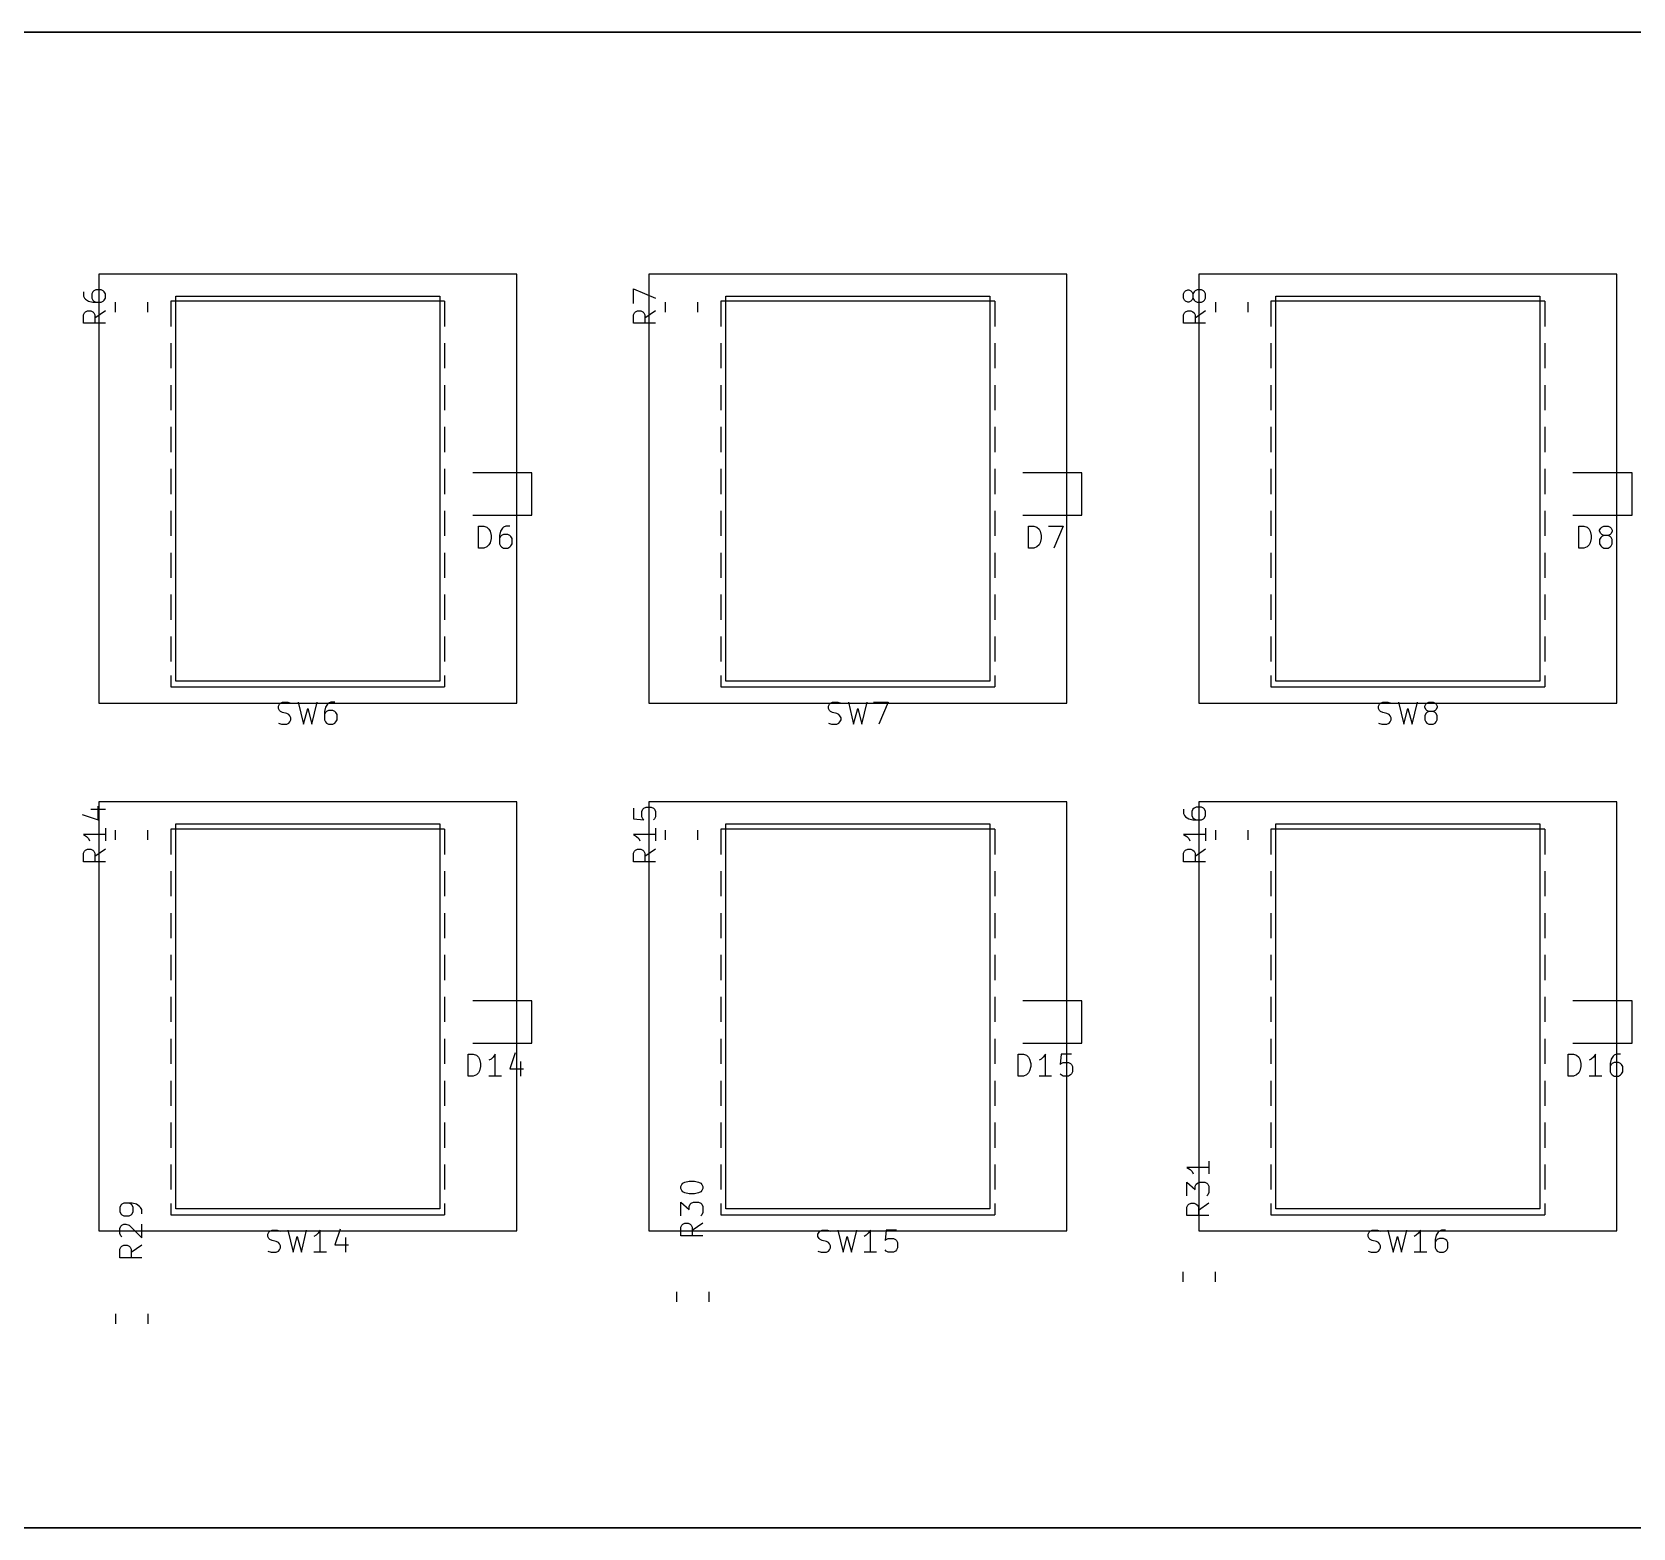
# Model space of a CAD drawing. Header units: millimetres. Extents: x -300 to 485, y -84 to 360.
# Drawn here: x -175.5 to -102.8, y 0 to 68 of the extents above; entities that cross this region are included whole.
import ezdxf

# ---------------------------------------------------------------- set-up
doc = ezdxf.new("R2010")
doc.units = ezdxf.units.MM
doc.layers.get('0').update_dxf_attribs({"lineweight": 25})
for name, color, linetype, lineweight, true_color in [('Devices', 4, 'Continuous', 25, 0x00ffff), ('Import', 16, 'Continuous', 25, 0x800000), ('PCB', 5, 'Continuous', 25, 0x0000ff)]:
    doc.layers.add(name, color=color, linetype=linetype, lineweight=lineweight, true_color=true_color)

msp = doc.modelspace()

# ---------------------------------------------------------------- linework, layer by layer
for p, q in [((-153.5, 57), (-172.5, 57)), ((-172.5, 57), (-172.5, 37.5)), ((-153.5, 37.5), (-153.5, 57)), ((-128.5, 57), (-147.5, 57)), ((-147.5, 57), (-147.5, 37.5)), ((-128.5, 37.5), (-128.5, 57)), ((-103.5, 57), (-122.5, 57)), ((-122.5, 57), (-122.5, 37.5)), ((-103.5, 37.5), (-103.5, 57)), ((-172.5, 37.5), (-153.5, 37.5)), ((-147.5, 37.5), (-128.5, 37.5)), ((-122.5, 37.5), (-103.5, 37.5)), ((-153.5, 33), (-172.5, 33)), ((-172.5, 33), (-172.5, 13.5)), ((-153.5, 13.5), (-153.5, 33)), ((-128.5, 33), (-147.5, 33)), ((-147.5, 33), (-147.5, 13.5)), ((-128.5, 13.5), (-128.5, 33)), ((-103.5, 33), (-122.5, 33)), ((-122.5, 33), (-122.5, 13.5)), ((-103.5, 13.5), (-103.5, 33)), ((-172.5, 13.5), (-153.5, 13.5)), ((-147.5, 13.5), (-128.5, 13.5)), ((-122.5, 13.5), (-103.5, 13.5))]:
    msp.add_line(p, q)
at = {"layer": 'Devices'}
for p, q in [((-169, 38.5), (-169, 56)), ((-169, 56), (-157, 56)), ((-157, 56), (-157, 38.5)), ((-144, 38.5), (-144, 56)), ((-144, 56), (-132, 56)), ((-132, 56), (-132, 38.5)), ((-119, 38.5), (-119, 56)), ((-119, 56), (-107, 56)), ((-107, 56), (-107, 38.5)), ((-157, 38.5), (-169, 38.5)), ((-132, 38.5), (-144, 38.5)), ((-107, 38.5), (-119, 38.5)), ((-169, 14.5), (-169, 32)), ((-169, 32), (-157, 32)), ((-157, 32), (-157, 14.5)), ((-144, 14.5), (-144, 32)), ((-144, 32), (-132, 32)), ((-132, 32), (-132, 14.5)), ((-119, 14.5), (-119, 32)), ((-119, 32), (-107, 32)), ((-107, 32), (-107, 14.5)), ((-157, 14.5), (-169, 14.5)), ((-132, 14.5), (-144, 14.5)), ((-107, 14.5), (-119, 14.5))]:
    msp.add_line(p, q, dxfattribs=at)
at = {"layer": 'Import', "flags": 128}
for points in [[(-45, 68), (-300, 68)], [(-173.1952, 56.1905), (-173.1952, 56)], [(-172.7666, 56.1905), (-172.8142, 56.0952)], [(-172.8142, 56.0952), (-172.8142, 55.9048)], [(-172.719, 56.2381), (-172.7666, 56.1905)], [(-172.6238, 56.2857), (-172.719, 56.2381)], [(-172.3857, 56.2857), (-172.6238, 56.2857)], [(-172.2904, 56.2381), (-172.3857, 56.2857)], [(-172.2428, 56.1905), (-172.2904, 56.2381)], [(-172.1952, 56.0952), (-172.2428, 56.1905)], [(-172.1952, 55.9048), (-172.1952, 56.0952)], [(-148.1952, 55.6667), (-148.1952, 56.3333)], [(-148.1952, 56.3333), (-147.1952, 55.9048)], [(-123.1952, 56.0952), (-123.1476, 56.1905)], [(-123.1952, 55.9048), (-123.1952, 56.0952)], [(-123.1476, 56.1905), (-123.0999, 56.2381)], [(-123.0999, 56.2381), (-123.0047, 56.2857)], [(-123.0047, 56.2857), (-122.9571, 56.2857)], [(-122.9571, 56.2857), (-122.8618, 56.2381)], [(-122.8618, 56.2381), (-122.8142, 56.1905)], [(-122.8142, 56.1905), (-122.7666, 56.0952)], [(-122.719, 56.1905), (-122.7666, 56.0952)], [(-122.7666, 56.0952), (-122.7666, 55.9048)], [(-122.6714, 56.2381), (-122.719, 56.1905)], [(-122.5761, 56.2857), (-122.6714, 56.2381)], [(-122.3857, 56.2857), (-122.5761, 56.2857)], [(-122.2904, 56.2381), (-122.3857, 56.2857)], [(-122.2428, 56.1905), (-122.2904, 56.2381)], [(-122.1952, 56.0952), (-122.2428, 56.1905)], [(-122.1952, 55.9048), (-122.1952, 56.0952)], [(-173.1952, 56), (-173.1476, 55.9048)], [(-173.1476, 55.9048), (-173.0999, 55.8571)], [(-173.0999, 55.8571), (-172.9571, 55.7619)], [(-173.0999, 55.2857), (-173.0047, 55.3333)], [(-173.0047, 55.3333), (-172.8618, 55.3333)], [(-172.9571, 55.7619), (-172.7666, 55.7143)], [(-172.8618, 55.3333), (-172.7666, 55.2857)], [(-172.8142, 55.9048), (-172.7666, 55.8095)], [(-172.7666, 55.8095), (-172.719, 55.7619)], [(-172.7666, 55.7143), (-172.3857, 55.7143)], [(-172.719, 55.7619), (-172.6238, 55.7143)], [(-172.1952, 55.3333), (-172.6714, 55)], [(-172.3857, 55.7143), (-172.2904, 55.7619)], [(-172.2904, 55.7619), (-172.2428, 55.8095)], [(-172.2428, 55.8095), (-172.1952, 55.9048)], [(-171.735, 55.2729), (-171.735, 55.7271)], [(-170.265, 55.2729), (-170.265, 55.7271)], [(-169.223, 55.763), (-169.223, 54.62)], [(-156.777, 55.763), (-169.223, 55.763)], [(-156.777, 55.763), (-156.777, 54.62)], [(-148.0999, 55.2857), (-148.0047, 55.3333)], [(-148.0047, 55.3333), (-147.8618, 55.3333)], [(-147.8618, 55.3333), (-147.7666, 55.2857)], [(-147.1952, 55.3333), (-147.6714, 55)], [(-146.735, 55.2729), (-146.735, 55.7271)], [(-145.265, 55.2729), (-145.265, 55.7271)], [(-131.777, 55.763), (-144.223, 55.763)], [(-144.223, 55.763), (-144.223, 54.62)], [(-131.777, 55.763), (-131.777, 54.62)], [(-123.1476, 55.8095), (-123.1952, 55.9048)], [(-123.0999, 55.7619), (-123.1476, 55.8095)], [(-123.0047, 55.7143), (-123.0999, 55.7619)], [(-123.0999, 55.2857), (-123.0047, 55.3333)], [(-122.9571, 55.7143), (-123.0047, 55.7143)], [(-123.0047, 55.3333), (-122.8618, 55.3333)], [(-122.8618, 55.7619), (-122.9571, 55.7143)], [(-122.8142, 55.8095), (-122.8618, 55.7619)], [(-122.8618, 55.3333), (-122.7666, 55.2857)], [(-122.7666, 55.9048), (-122.8142, 55.8095)], [(-122.7666, 55.9048), (-122.719, 55.8095)], [(-122.719, 55.8095), (-122.6714, 55.7619)], [(-122.6714, 55.7619), (-122.5761, 55.7143)], [(-122.1952, 55.3333), (-122.6714, 55)], [(-122.5761, 55.7143), (-122.3857, 55.7143)], [(-122.3857, 55.7143), (-122.2904, 55.7619)], [(-122.2904, 55.7619), (-122.2428, 55.8095)], [(-122.2428, 55.8095), (-122.1952, 55.9048)], [(-121.735, 55.2729), (-121.735, 55.7271)], [(-120.265, 55.2729), (-120.265, 55.7271)], [(-119.223, 55.763), (-119.223, 54.62)], [(-106.777, 55.763), (-119.223, 55.763)], [(-106.777, 55.763), (-106.777, 54.62)], [(-173.1952, 55.1429), (-173.1476, 55.2381)], [(-173.1952, 54.7619), (-173.1952, 55.1429)], [(-172.1952, 54.7619), (-173.1952, 54.7619)], [(-173.1476, 55.2381), (-173.0999, 55.2857)], [(-172.7666, 55.2857), (-172.719, 55.2381)], [(-172.719, 55.2381), (-172.6714, 55.1429)], [(-172.6714, 55.1429), (-172.6714, 54.7619)], [(-148.1952, 55.1429), (-148.1476, 55.2381)], [(-148.1952, 54.7619), (-148.1952, 55.1429)], [(-147.1952, 54.7619), (-148.1952, 54.7619)], [(-148.1476, 55.2381), (-148.0999, 55.2857)], [(-147.7666, 55.2857), (-147.719, 55.2381)], [(-147.719, 55.2381), (-147.6714, 55.1429)], [(-147.6714, 55.1429), (-147.6714, 54.7619)], [(-123.1952, 55.1429), (-123.1476, 55.2381)], [(-123.1952, 54.7619), (-123.1952, 55.1429)], [(-122.1952, 54.7619), (-123.1952, 54.7619)], [(-123.1476, 55.2381), (-123.0999, 55.2857)], [(-122.7666, 55.2857), (-122.719, 55.2381)], [(-122.719, 55.2381), (-122.6714, 55.1429)], [(-122.6714, 55.1429), (-122.6714, 54.7619)], [(-169.223, 53.858), (-169.223, 52.715)], [(-156.777, 53.858), (-156.777, 52.715)], [(-144.223, 53.858), (-144.223, 52.715)], [(-131.777, 53.858), (-131.777, 52.715)], [(-119.223, 53.858), (-119.223, 52.715)], [(-106.777, 53.858), (-106.777, 52.715)], [(-169.223, 51.953), (-169.223, 50.81)], [(-156.777, 51.953), (-156.777, 50.81)], [(-144.223, 51.953), (-144.223, 50.81)], [(-131.777, 51.953), (-131.777, 50.81)], [(-119.223, 51.953), (-119.223, 50.81)], [(-106.777, 51.953), (-106.777, 50.81)], [(-169.223, 50.048), (-169.223, 48.905)], [(-156.777, 50.048), (-156.777, 48.905)], [(-144.223, 50.048), (-144.223, 48.905)], [(-131.777, 50.048), (-131.777, 48.905)], [(-119.223, 50.048), (-119.223, 48.905)], [(-106.777, 50.048), (-106.777, 48.905)], [(-169.223, 48.143), (-169.223, 47)], [(-156.777, 48.143), (-156.777, 47)], [(-144.223, 48.143), (-144.223, 47)], [(-131.777, 48.143), (-131.777, 47)], [(-119.223, 48.143), (-119.223, 47)], [(-106.777, 48.143), (-106.777, 47)], [(-152.815, 47.96), (-155.5, 47.96)], [(-152.815, 46.04), (-152.815, 47.96)], [(-127.815, 47.96), (-130.5, 47.96)], [(-127.815, 46.04), (-127.815, 47.96)], [(-102.815, 47.96), (-105.5, 47.96)], [(-102.815, 46.04), (-102.815, 47.96)], [(-169.223, 46.238), (-169.223, 45.095)], [(-156.777, 46.238), (-156.777, 45.095)], [(-155.5, 46.04), (-152.815, 46.04)], [(-144.223, 46.238), (-144.223, 45.095)], [(-131.777, 46.238), (-131.777, 45.095)], [(-130.5, 46.04), (-127.815, 46.04)], [(-119.223, 46.238), (-119.223, 45.095)], [(-106.777, 46.238), (-106.777, 45.095)], [(-105.5, 46.04), (-102.815, 46.04)], [(-155.2381, 44.5452), (-155.2381, 45.5452)], [(-155.2381, 45.5452), (-155, 45.5452)], [(-155, 45.5452), (-154.8571, 45.4976)], [(-154.8571, 45.4976), (-154.7619, 45.4023)], [(-154.7619, 45.4023), (-154.7143, 45.3071)], [(-154.7143, 45.3071), (-154.6667, 45.1166)], [(-154.6667, 45.1166), (-154.6667, 44.9738)], [(-154.2381, 45.3071), (-154.2857, 45.1166)], [(-154.2857, 45.1166), (-154.2857, 44.7357)], [(-154.1429, 45.4499), (-154.2381, 45.3071)], [(-154.1905, 45.1166), (-154.2381, 45.069)], [(-154.0952, 45.1642), (-154.1905, 45.1166)], [(-154.0952, 45.4976), (-154.1429, 45.4499)], [(-154, 45.5452), (-154.0952, 45.4976)], [(-153.9048, 45.1642), (-154.0952, 45.1642)], [(-153.8095, 45.5452), (-154, 45.5452)], [(-153.8095, 45.1166), (-153.9048, 45.1642)], [(-153.7619, 45.069), (-153.8095, 45.1166)], [(-130.2381, 44.5452), (-130.2381, 45.5452)], [(-130.2381, 45.5452), (-130, 45.5452)], [(-130, 45.5452), (-129.8571, 45.4976)], [(-129.8571, 45.4976), (-129.7619, 45.4023)], [(-129.7619, 45.4023), (-129.7143, 45.3071)], [(-129.7143, 45.3071), (-129.6667, 45.1166)], [(-129.6667, 45.1166), (-129.6667, 44.9738)], [(-129.3333, 45.5452), (-128.6667, 45.5452)], [(-128.6667, 45.5452), (-129.0952, 44.5452)], [(-105.2381, 44.5452), (-105.2381, 45.5452)], [(-105.2381, 45.5452), (-105, 45.5452)], [(-105, 45.5452), (-104.8571, 45.4976)], [(-104.8571, 45.4976), (-104.7619, 45.4023)], [(-104.7619, 45.4023), (-104.7143, 45.3071)], [(-104.7143, 45.3071), (-104.6667, 45.1166)], [(-104.6667, 45.1166), (-104.6667, 44.9738)], [(-104.2857, 45.3547), (-104.2381, 45.4499)], [(-104.2857, 45.3071), (-104.2857, 45.3547)], [(-104.2381, 45.2118), (-104.2857, 45.3071)], [(-104.2381, 45.4499), (-104.1905, 45.4976)], [(-104.1905, 45.1642), (-104.2381, 45.2118)], [(-104.1905, 45.4976), (-104.0952, 45.5452)], [(-104.0952, 45.1166), (-104.1905, 45.1642)], [(-104.0952, 45.1166), (-104.1905, 45.069)], [(-104.0952, 45.5452), (-103.9048, 45.5452)], [(-103.9048, 45.1166), (-104.0952, 45.1166)], [(-103.9048, 45.5452), (-103.8095, 45.4976)], [(-103.8095, 45.1642), (-103.9048, 45.1166)], [(-103.8095, 45.069), (-103.9048, 45.1166)], [(-103.8095, 45.4976), (-103.7619, 45.4499)], [(-103.7619, 45.2118), (-103.8095, 45.1642)], [(-103.7619, 45.4499), (-103.7143, 45.3547)], [(-103.7143, 45.3071), (-103.7619, 45.2118)], [(-103.7143, 45.3547), (-103.7143, 45.3071)], [(-155, 44.5452), (-155.2381, 44.5452)], [(-154.8571, 44.5928), (-155, 44.5452)], [(-154.7619, 44.688), (-154.8571, 44.5928)], [(-154.7143, 44.7833), (-154.7619, 44.688)], [(-154.6667, 44.9738), (-154.7143, 44.7833)], [(-154.2381, 45.069), (-154.2857, 44.9738)], [(-154.2857, 44.7357), (-154.2381, 44.6404)], [(-154.2381, 44.6404), (-154.1905, 44.5928)], [(-154.1905, 44.5928), (-154.0952, 44.5452)], [(-154.0952, 44.5452), (-153.9048, 44.5452)], [(-153.9048, 44.5452), (-153.8095, 44.5928)], [(-153.8095, 44.5928), (-153.7619, 44.6404)], [(-153.7143, 44.9738), (-153.7619, 45.069)], [(-153.7619, 44.6404), (-153.7143, 44.7357)], [(-153.7143, 44.7357), (-153.7143, 44.9738)], [(-130, 44.5452), (-130.2381, 44.5452)], [(-129.8571, 44.5928), (-130, 44.5452)], [(-129.7619, 44.688), (-129.8571, 44.5928)], [(-129.7143, 44.7833), (-129.7619, 44.688)], [(-129.6667, 44.9738), (-129.7143, 44.7833)], [(-105, 44.5452), (-105.2381, 44.5452)], [(-104.8571, 44.5928), (-105, 44.5452)], [(-104.7619, 44.688), (-104.8571, 44.5928)], [(-104.7143, 44.7833), (-104.7619, 44.688)], [(-104.6667, 44.9738), (-104.7143, 44.7833)], [(-104.2381, 45.0214), (-104.2857, 44.9261)], [(-104.2857, 44.9261), (-104.2857, 44.7357)], [(-104.2857, 44.7357), (-104.2381, 44.6404)], [(-104.1905, 45.069), (-104.2381, 45.0214)], [(-104.2381, 44.6404), (-104.1905, 44.5928)], [(-104.1905, 44.5928), (-104.0952, 44.5452)], [(-104.0952, 44.5452), (-103.9048, 44.5452)], [(-103.9048, 44.5452), (-103.8095, 44.5928)], [(-103.7619, 45.0214), (-103.8095, 45.069)], [(-103.8095, 44.5928), (-103.7619, 44.6404)], [(-103.7143, 44.9261), (-103.7619, 45.0214)], [(-103.7619, 44.6404), (-103.7143, 44.7357)], [(-103.7143, 44.7357), (-103.7143, 44.9261)], [(-169.223, 44.333), (-169.223, 43.19)], [(-156.777, 44.333), (-156.777, 43.19)], [(-144.223, 44.333), (-144.223, 43.19)], [(-131.777, 44.333), (-131.777, 43.19)], [(-119.223, 44.333), (-119.223, 43.19)], [(-106.777, 44.333), (-106.777, 43.19)], [(-169.223, 42.428), (-169.223, 41.285)], [(-156.777, 42.428), (-156.777, 41.285)], [(-144.223, 42.428), (-144.223, 41.285)], [(-131.777, 42.428), (-131.777, 41.285)], [(-119.223, 42.428), (-119.223, 41.285)], [(-106.777, 42.428), (-106.777, 41.285)], [(-169.223, 40.523), (-169.223, 39.38)], [(-156.777, 40.523), (-156.777, 39.38)], [(-144.223, 40.523), (-144.223, 39.38)], [(-131.777, 40.523), (-131.777, 39.38)], [(-119.223, 40.523), (-119.223, 39.38)], [(-106.777, 40.523), (-106.777, 39.38)], [(-169.223, 38.745), (-169.223, 38.237)], [(-156.777, 38.745), (-156.777, 38.237)], [(-144.223, 38.745), (-144.223, 38.237)], [(-131.777, 38.745), (-131.777, 38.237)], [(-119.223, 38.745), (-119.223, 38.237)], [(-106.777, 38.745), (-106.777, 38.237)], [(-169.223, 38.237), (-156.777, 38.237)], [(-144.223, 38.237), (-131.777, 38.237)], [(-119.223, 38.237), (-106.777, 38.237)], [(-164.3333, 37.3521), (-164.2857, 37.4473)], [(-164.3333, 37.2569), (-164.3333, 37.3521)], [(-164.2857, 37.1616), (-164.3333, 37.2569)], [(-164.2857, 37.4473), (-164.2381, 37.495)], [(-164.2381, 37.114), (-164.2857, 37.1616)], [(-164.2381, 37.495), (-164.1429, 37.5426)], [(-164.1429, 37.0664), (-164.2381, 37.114)], [(-164.1429, 37.5426), (-163.9048, 37.5426)], [(-163.9048, 37.5426), (-163.7619, 37.495)], [(-163.4286, 37.5426), (-163.1905, 36.5426)], [(-163.1905, 36.5426), (-163, 37.2569)], [(-163, 37.2569), (-162.8095, 36.5426)], [(-162.8095, 36.5426), (-162.5714, 37.5426)], [(-162.1905, 37.3045), (-162.2381, 37.114)], [(-162.2381, 37.114), (-162.2381, 36.7331)], [(-162.0952, 37.4473), (-162.1905, 37.3045)], [(-162.1429, 37.114), (-162.1905, 37.0664)], [(-162.0476, 37.1616), (-162.1429, 37.114)], [(-162.0476, 37.495), (-162.0952, 37.4473)], [(-161.9524, 37.5426), (-162.0476, 37.495)], [(-161.8571, 37.1616), (-162.0476, 37.1616)], [(-161.7619, 37.5426), (-161.9524, 37.5426)], [(-161.7619, 37.114), (-161.8571, 37.1616)], [(-161.7143, 37.0664), (-161.7619, 37.114)], [(-139.3333, 37.3521), (-139.2857, 37.4473)], [(-139.3333, 37.2569), (-139.3333, 37.3521)], [(-139.2857, 37.1616), (-139.3333, 37.2569)], [(-139.2857, 37.4473), (-139.2381, 37.495)], [(-139.2381, 37.114), (-139.2857, 37.1616)], [(-139.2381, 37.495), (-139.1429, 37.5426)], [(-139.1429, 37.0664), (-139.2381, 37.114)], [(-139.1429, 37.5426), (-138.9048, 37.5426)], [(-138.9048, 37.5426), (-138.7619, 37.495)], [(-138.4286, 37.5426), (-138.1905, 36.5426)], [(-138.1905, 36.5426), (-138, 37.2569)], [(-138, 37.2569), (-137.8095, 36.5426)], [(-137.8095, 36.5426), (-137.5714, 37.5426)], [(-137.2857, 37.5426), (-136.619, 37.5426)], [(-136.619, 37.5426), (-137.0476, 36.5426)], [(-114.3333, 37.3521), (-114.2857, 37.4473)], [(-114.3333, 37.2569), (-114.3333, 37.3521)], [(-114.2857, 37.1616), (-114.3333, 37.2569)], [(-114.2857, 37.4473), (-114.2381, 37.495)], [(-114.2381, 37.114), (-114.2857, 37.1616)], [(-114.2381, 37.495), (-114.1429, 37.5426)], [(-114.1429, 37.0664), (-114.2381, 37.114)], [(-114.1429, 37.5426), (-113.9048, 37.5426)], [(-113.9048, 37.5426), (-113.7619, 37.495)], [(-113.4286, 37.5426), (-113.1905, 36.5426)], [(-113.1905, 36.5426), (-113, 37.2569)], [(-113, 37.2569), (-112.8095, 36.5426)], [(-112.8095, 36.5426), (-112.5714, 37.5426)], [(-112.2381, 37.3521), (-112.1905, 37.4473)], [(-112.2381, 37.3045), (-112.2381, 37.3521)], [(-112.1905, 37.2092), (-112.2381, 37.3045)], [(-112.1905, 37.4473), (-112.1429, 37.495)], [(-112.1429, 37.1616), (-112.1905, 37.2092)], [(-112.1429, 37.495), (-112.0476, 37.5426)], [(-112.0476, 37.114), (-112.1429, 37.1616)], [(-112.0476, 37.114), (-112.1429, 37.0664)], [(-112.0476, 37.5426), (-111.8571, 37.5426)], [(-111.8571, 37.114), (-112.0476, 37.114)], [(-111.8571, 37.5426), (-111.7619, 37.495)], [(-111.7619, 37.1616), (-111.8571, 37.114)], [(-111.7619, 37.0664), (-111.8571, 37.114)], [(-111.7619, 37.495), (-111.7143, 37.4473)], [(-111.7143, 37.2092), (-111.7619, 37.1616)], [(-111.7143, 37.4473), (-111.6667, 37.3521)], [(-111.6667, 37.3045), (-111.7143, 37.2092)], [(-111.6667, 37.3521), (-111.6667, 37.3045)], [(-164.3333, 36.5902), (-164.1905, 36.5426)], [(-164.1905, 36.5426), (-163.9524, 36.5426)], [(-163.9524, 37.0188), (-164.1429, 37.0664)], [(-163.8571, 36.9712), (-163.9524, 37.0188)], [(-163.9524, 36.5426), (-163.8571, 36.5902)], [(-163.8095, 36.9235), (-163.8571, 36.9712)], [(-163.8571, 36.5902), (-163.8095, 36.6378)], [(-163.7619, 36.8283), (-163.8095, 36.9235)], [(-163.8095, 36.6378), (-163.7619, 36.7331)], [(-163.7619, 36.7331), (-163.7619, 36.8283)], [(-162.1905, 37.0664), (-162.2381, 36.9712)], [(-162.2381, 36.7331), (-162.1905, 36.6378)], [(-162.1905, 36.6378), (-162.1429, 36.5902)], [(-162.1429, 36.5902), (-162.0476, 36.5426)], [(-162.0476, 36.5426), (-161.8571, 36.5426)], [(-161.8571, 36.5426), (-161.7619, 36.5902)], [(-161.7619, 36.5902), (-161.7143, 36.6378)], [(-161.6667, 36.9712), (-161.7143, 37.0664)], [(-161.7143, 36.6378), (-161.6667, 36.7331)], [(-161.6667, 36.7331), (-161.6667, 36.9712)], [(-139.3333, 36.5902), (-139.1905, 36.5426)], [(-139.1905, 36.5426), (-138.9524, 36.5426)], [(-138.9524, 37.0188), (-139.1429, 37.0664)], [(-138.8571, 36.9712), (-138.9524, 37.0188)], [(-138.9524, 36.5426), (-138.8571, 36.5902)], [(-138.8095, 36.9235), (-138.8571, 36.9712)], [(-138.8571, 36.5902), (-138.8095, 36.6378)], [(-138.7619, 36.8283), (-138.8095, 36.9235)], [(-138.8095, 36.6378), (-138.7619, 36.7331)], [(-138.7619, 36.7331), (-138.7619, 36.8283)], [(-114.3333, 36.5902), (-114.1905, 36.5426)], [(-114.1905, 36.5426), (-113.9524, 36.5426)], [(-113.9524, 37.0188), (-114.1429, 37.0664)], [(-113.8571, 36.9712), (-113.9524, 37.0188)], [(-113.9524, 36.5426), (-113.8571, 36.5902)], [(-113.8095, 36.9235), (-113.8571, 36.9712)], [(-113.8571, 36.5902), (-113.8095, 36.6378)], [(-113.7619, 36.8283), (-113.8095, 36.9235)], [(-113.8095, 36.6378), (-113.7619, 36.7331)], [(-113.7619, 36.7331), (-113.7619, 36.8283)], [(-112.1905, 37.0188), (-112.2381, 36.9235)], [(-112.2381, 36.9235), (-112.2381, 36.7331)], [(-112.2381, 36.7331), (-112.1905, 36.6378)], [(-112.1429, 37.0664), (-112.1905, 37.0188)], [(-112.1905, 36.6378), (-112.1429, 36.5902)], [(-112.1429, 36.5902), (-112.0476, 36.5426)], [(-112.0476, 36.5426), (-111.8571, 36.5426)], [(-111.8571, 36.5426), (-111.7619, 36.5902)], [(-111.7143, 37.0188), (-111.7619, 37.0664)], [(-111.7619, 36.5902), (-111.7143, 36.6378)], [(-111.6667, 36.9235), (-111.7143, 37.0188)], [(-111.7143, 36.6378), (-111.6667, 36.7331)], [(-111.6667, 36.7331), (-111.6667, 36.9235)], [(-172.5285, 32.1905), (-172.5285, 32.8095)], [(-147.719, 32.7143), (-147.6238, 32.7619)], [(-147.6238, 32.7619), (-147.3857, 32.7619)], [(-147.3857, 32.7619), (-147.2904, 32.7143)], [(-122.6238, 32.7619), (-122.719, 32.7143)], [(-122.3857, 32.7619), (-122.6238, 32.7619)], [(-122.2904, 32.7143), (-122.3857, 32.7619)], [(-173.2428, 32.4286), (-172.5285, 32.1905)], [(-172.8618, 32.6667), (-172.1952, 32.6667)], [(-148.1952, 32.7143), (-148.1952, 32.2381)], [(-148.1952, 32.2381), (-147.719, 32.1905)], [(-147.8142, 32.5714), (-147.7666, 32.6667)], [(-147.8142, 32.3333), (-147.8142, 32.5714)], [(-147.7666, 32.2381), (-147.8142, 32.3333)], [(-147.7666, 32.6667), (-147.719, 32.7143)], [(-147.719, 32.1905), (-147.7666, 32.2381)], [(-147.2904, 32.7143), (-147.2428, 32.6667)], [(-147.2428, 32.2381), (-147.2904, 32.1905)], [(-147.2428, 32.6667), (-147.1952, 32.5714)], [(-147.1952, 32.3333), (-147.2428, 32.2381)], [(-147.1952, 32.5714), (-147.1952, 32.3333)], [(-123.1952, 32.6667), (-123.1952, 32.4762)], [(-123.1952, 32.4762), (-123.1476, 32.381)], [(-123.1476, 32.381), (-123.0999, 32.3333)], [(-123.0999, 32.3333), (-122.9571, 32.2381)], [(-122.9571, 32.2381), (-122.7666, 32.1905)], [(-122.7666, 32.6667), (-122.8142, 32.5714)], [(-122.8142, 32.5714), (-122.8142, 32.381)], [(-122.8142, 32.381), (-122.7666, 32.2857)], [(-122.719, 32.7143), (-122.7666, 32.6667)], [(-122.7666, 32.2857), (-122.719, 32.2381)], [(-122.7666, 32.1905), (-122.3857, 32.1905)], [(-122.719, 32.2381), (-122.6238, 32.1905)], [(-122.3857, 32.1905), (-122.2904, 32.2381)], [(-122.2428, 32.6667), (-122.2904, 32.7143)], [(-122.2904, 32.2381), (-122.2428, 32.2857)], [(-122.1952, 32.5714), (-122.2428, 32.6667)], [(-122.2428, 32.2857), (-122.1952, 32.381)], [(-122.1952, 32.381), (-122.1952, 32.5714)], [(-172.1952, 31.5238), (-173.1952, 31.5238)], [(-173.1952, 31.5238), (-173.0523, 31.4286)], [(-173.0523, 31.4286), (-172.9571, 31.3333)], [(-172.9571, 31.3333), (-172.9095, 31.2381)], [(-172.1952, 31.8095), (-172.1952, 31.2381)], [(-171.735, 31.2729), (-171.735, 31.7271)], [(-170.265, 31.2729), (-170.265, 31.7271)], [(-169.223, 31.763), (-169.223, 30.62)], [(-156.777, 31.763), (-169.223, 31.763)], [(-156.777, 31.763), (-156.777, 30.62)], [(-147.1952, 31.5238), (-148.1952, 31.5238)], [(-148.1952, 31.5238), (-148.0523, 31.4286)], [(-148.0523, 31.4286), (-147.9571, 31.3333)], [(-147.9571, 31.3333), (-147.9095, 31.2381)], [(-147.1952, 31.8095), (-147.1952, 31.2381)], [(-146.735, 31.2729), (-146.735, 31.7271)], [(-145.265, 31.2729), (-145.265, 31.7271)], [(-144.223, 31.763), (-144.223, 30.62)], [(-131.777, 31.763), (-144.223, 31.763)], [(-131.777, 31.763), (-131.777, 30.62)], [(-122.1952, 31.5238), (-123.1952, 31.5238)], [(-123.1952, 31.5238), (-123.0523, 31.4286)], [(-123.0523, 31.4286), (-122.9571, 31.3333)], [(-122.9571, 31.3333), (-122.9095, 31.2381)], [(-122.1952, 31.8095), (-122.1952, 31.2381)], [(-121.735, 31.2729), (-121.735, 31.7271)], [(-120.265, 31.2729), (-120.265, 31.7271)], [(-119.223, 31.763), (-119.223, 30.62)], [(-106.777, 31.763), (-119.223, 31.763)], [(-106.777, 31.763), (-106.777, 30.62)], [(-173.1952, 30.6667), (-173.1476, 30.7619)], [(-173.1952, 30.2857), (-173.1952, 30.6667)], [(-173.1476, 30.7619), (-173.0999, 30.8095)], [(-173.0999, 30.8095), (-173.0047, 30.8571)], [(-173.0047, 30.8571), (-172.8618, 30.8571)], [(-172.8618, 30.8571), (-172.7666, 30.8095)], [(-172.7666, 30.8095), (-172.719, 30.7619)], [(-172.719, 30.7619), (-172.6714, 30.6667)], [(-172.1952, 30.8571), (-172.6714, 30.5238)], [(-172.6714, 30.6667), (-172.6714, 30.2857)], [(-148.1952, 30.6667), (-148.1476, 30.7619)], [(-148.1952, 30.2857), (-148.1952, 30.6667)], [(-148.1476, 30.7619), (-148.0999, 30.8095)], [(-148.0999, 30.8095), (-148.0047, 30.8571)], [(-148.0047, 30.8571), (-147.8618, 30.8571)], [(-147.8618, 30.8571), (-147.7666, 30.8095)], [(-147.7666, 30.8095), (-147.719, 30.7619)], [(-147.719, 30.7619), (-147.6714, 30.6667)], [(-147.1952, 30.8571), (-147.6714, 30.5238)], [(-147.6714, 30.6667), (-147.6714, 30.2857)], [(-123.1952, 30.6667), (-123.1476, 30.7619)], [(-123.1952, 30.2857), (-123.1952, 30.6667)], [(-123.1476, 30.7619), (-123.0999, 30.8095)], [(-123.0999, 30.8095), (-123.0047, 30.8571)], [(-123.0047, 30.8571), (-122.8618, 30.8571)], [(-122.8618, 30.8571), (-122.7666, 30.8095)], [(-122.7666, 30.8095), (-122.719, 30.7619)], [(-122.719, 30.7619), (-122.6714, 30.6667)], [(-122.1952, 30.8571), (-122.6714, 30.5238)], [(-122.6714, 30.6667), (-122.6714, 30.2857)], [(-172.1952, 30.2857), (-173.1952, 30.2857)], [(-169.223, 29.858), (-169.223, 28.715)], [(-156.777, 29.858), (-156.777, 28.715)], [(-147.1952, 30.2857), (-148.1952, 30.2857)], [(-144.223, 29.858), (-144.223, 28.715)], [(-131.777, 29.858), (-131.777, 28.715)], [(-122.1952, 30.2857), (-123.1952, 30.2857)], [(-119.223, 29.858), (-119.223, 28.715)], [(-106.777, 29.858), (-106.777, 28.715)], [(-169.223, 27.953), (-169.223, 26.81)], [(-156.777, 27.953), (-156.777, 26.81)], [(-144.223, 27.953), (-144.223, 26.81)], [(-131.777, 27.953), (-131.777, 26.81)], [(-119.223, 27.953), (-119.223, 26.81)], [(-106.777, 27.953), (-106.777, 26.81)], [(-169.223, 26.048), (-169.223, 24.905)], [(-156.777, 26.048), (-156.777, 24.905)], [(-144.223, 26.048), (-144.223, 24.905)], [(-131.777, 26.048), (-131.777, 24.905)], [(-119.223, 26.048), (-119.223, 24.905)], [(-106.777, 26.048), (-106.777, 24.905)], [(-169.223, 24.143), (-169.223, 23)], [(-156.777, 24.143), (-156.777, 23)], [(-144.223, 24.143), (-144.223, 23)], [(-131.777, 24.143), (-131.777, 23)], [(-119.223, 24.143), (-119.223, 23)], [(-106.777, 24.143), (-106.777, 23)], [(-152.815, 23.96), (-155.5, 23.96)], [(-152.815, 22.04), (-152.815, 23.96)], [(-127.815, 23.96), (-130.5, 23.96)], [(-127.815, 22.04), (-127.815, 23.96)], [(-102.815, 23.96), (-105.5, 23.96)], [(-102.815, 22.04), (-102.815, 23.96)], [(-169.223, 22.238), (-169.223, 21.095)], [(-156.777, 22.238), (-156.777, 21.095)], [(-155.5, 22.04), (-152.815, 22.04)], [(-144.223, 22.238), (-144.223, 21.095)], [(-131.777, 22.238), (-131.777, 21.095)], [(-130.5, 22.04), (-127.815, 22.04)], [(-119.223, 22.238), (-119.223, 21.095)], [(-106.777, 22.238), (-106.777, 21.095)], [(-105.5, 22.04), (-102.815, 22.04)], [(-155.7143, 20.5452), (-155.7143, 21.5452)], [(-155.7143, 21.5452), (-155.4762, 21.5452)], [(-155.4762, 21.5452), (-155.3333, 21.4976)], [(-155.3333, 21.4976), (-155.2381, 21.4023)], [(-155.2381, 21.4023), (-155.1905, 21.3071)], [(-155.1905, 21.3071), (-155.1429, 21.1166)], [(-155.1429, 21.1166), (-155.1429, 20.9738)], [(-154.6667, 21.3071), (-154.7619, 21.2595)], [(-154.5714, 21.4023), (-154.6667, 21.3071)], [(-154.4762, 21.5452), (-154.5714, 21.4023)], [(-154.4762, 20.5452), (-154.4762, 21.5452)], [(-153.5714, 21.5928), (-153.8095, 20.8785)], [(-153.3333, 21.2118), (-153.3333, 20.5452)], [(-130.7143, 20.5452), (-130.7143, 21.5452)], [(-130.7143, 21.5452), (-130.4762, 21.5452)], [(-130.4762, 21.5452), (-130.3333, 21.4976)], [(-130.3333, 21.4976), (-130.2381, 21.4023)], [(-130.2381, 21.4023), (-130.1905, 21.3071)], [(-130.1905, 21.3071), (-130.1429, 21.1166)], [(-130.1429, 21.1166), (-130.1429, 20.9738)], [(-129.6667, 21.3071), (-129.7619, 21.2595)], [(-129.5714, 21.4023), (-129.6667, 21.3071)], [(-129.4762, 21.5452), (-129.5714, 21.4023)], [(-129.4762, 20.5452), (-129.4762, 21.5452)], [(-128.7619, 21.5452), (-128.8095, 21.069)], [(-128.8095, 21.069), (-128.7619, 21.1166)], [(-128.2857, 21.5452), (-128.7619, 21.5452)], [(-128.7619, 21.1166), (-128.6667, 21.1642)], [(-128.6667, 21.1642), (-128.4286, 21.1642)], [(-128.4286, 21.1642), (-128.3333, 21.1166)], [(-128.3333, 21.1166), (-128.2857, 21.069)], [(-105.7143, 20.5452), (-105.7143, 21.5452)], [(-105.7143, 21.5452), (-105.4762, 21.5452)], [(-105.4762, 21.5452), (-105.3333, 21.4976)], [(-105.3333, 21.4976), (-105.2381, 21.4023)], [(-105.2381, 21.4023), (-105.1905, 21.3071)], [(-105.1905, 21.3071), (-105.1429, 21.1166)], [(-105.1429, 21.1166), (-105.1429, 20.9738)], [(-104.6667, 21.3071), (-104.7619, 21.2595)], [(-104.5714, 21.4023), (-104.6667, 21.3071)], [(-104.4762, 21.5452), (-104.5714, 21.4023)], [(-104.4762, 20.5452), (-104.4762, 21.5452)], [(-103.7619, 21.3071), (-103.8095, 21.1166)], [(-103.8095, 21.1166), (-103.8095, 20.7357)], [(-103.6667, 21.4499), (-103.7619, 21.3071)], [(-103.7143, 21.1166), (-103.7619, 21.069)], [(-103.619, 21.1642), (-103.7143, 21.1166)], [(-103.619, 21.4976), (-103.6667, 21.4499)], [(-103.5238, 21.5452), (-103.619, 21.4976)], [(-103.4286, 21.1642), (-103.619, 21.1642)], [(-103.3333, 21.5452), (-103.5238, 21.5452)], [(-103.3333, 21.1166), (-103.4286, 21.1642)], [(-103.2857, 21.069), (-103.3333, 21.1166)], [(-155.4762, 20.5452), (-155.7143, 20.5452)], [(-155.3333, 20.5928), (-155.4762, 20.5452)], [(-155.2381, 20.688), (-155.3333, 20.5928)], [(-155.1905, 20.7833), (-155.2381, 20.688)], [(-155.1429, 20.9738), (-155.1905, 20.7833)], [(-154.1905, 20.5452), (-154.7619, 20.5452)], [(-153.8095, 20.8785), (-153.1905, 20.8785)], [(-130.4762, 20.5452), (-130.7143, 20.5452)], [(-130.3333, 20.5928), (-130.4762, 20.5452)], [(-130.2381, 20.688), (-130.3333, 20.5928)], [(-130.1905, 20.7833), (-130.2381, 20.688)], [(-130.1429, 20.9738), (-130.1905, 20.7833)], [(-129.1905, 20.5452), (-129.7619, 20.5452)], [(-128.7619, 20.5928), (-128.8095, 20.6404)], [(-128.6667, 20.5452), (-128.7619, 20.5928)], [(-128.4286, 20.5452), (-128.6667, 20.5452)], [(-128.3333, 20.5928), (-128.4286, 20.5452)], [(-128.2857, 20.6404), (-128.3333, 20.5928)], [(-128.2857, 21.069), (-128.2381, 20.9738)], [(-128.2381, 20.7357), (-128.2857, 20.6404)], [(-128.2381, 20.9738), (-128.2381, 20.7357)], [(-105.4762, 20.5452), (-105.7143, 20.5452)], [(-105.3333, 20.5928), (-105.4762, 20.5452)], [(-105.2381, 20.688), (-105.3333, 20.5928)], [(-105.1905, 20.7833), (-105.2381, 20.688)], [(-105.1429, 20.9738), (-105.1905, 20.7833)], [(-104.1905, 20.5452), (-104.7619, 20.5452)], [(-103.7619, 21.069), (-103.8095, 20.9738)], [(-103.8095, 20.7357), (-103.7619, 20.6404)], [(-103.7619, 20.6404), (-103.7143, 20.5928)], [(-103.7143, 20.5928), (-103.619, 20.5452)], [(-103.619, 20.5452), (-103.4286, 20.5452)], [(-103.4286, 20.5452), (-103.3333, 20.5928)], [(-103.3333, 20.5928), (-103.2857, 20.6404)], [(-103.2381, 20.9738), (-103.2857, 21.069)], [(-103.2857, 20.6404), (-103.2381, 20.7357)], [(-103.2381, 20.7357), (-103.2381, 20.9738)], [(-169.223, 20.333), (-169.223, 19.19)], [(-156.777, 20.333), (-156.777, 19.19)], [(-144.223, 20.333), (-144.223, 19.19)], [(-131.777, 20.333), (-131.777, 19.19)], [(-119.223, 20.333), (-119.223, 19.19)], [(-106.777, 20.333), (-106.777, 19.19)], [(-169.223, 18.428), (-169.223, 17.285)], [(-156.777, 18.428), (-156.777, 17.285)], [(-144.223, 18.428), (-144.223, 17.285)], [(-131.777, 18.428), (-131.777, 17.285)], [(-119.223, 18.428), (-119.223, 17.285)], [(-106.777, 18.428), (-106.777, 17.285)], [(-169.223, 16.523), (-169.223, 15.38)], [(-156.777, 16.523), (-156.777, 15.38)], [(-144.223, 16.523), (-144.223, 15.38)], [(-131.777, 16.523), (-131.777, 15.38)], [(-122.0452, 16.3887), (-123.0452, 16.3887)], [(-123.0452, 16.3887), (-122.9023, 16.2935)], [(-122.9023, 16.2935), (-122.8071, 16.1982)], [(-122.8071, 16.1982), (-122.7595, 16.103)], [(-122.0452, 16.6744), (-122.0452, 16.103)], [(-119.223, 16.523), (-119.223, 15.38)], [(-106.777, 16.523), (-106.777, 15.38)], [(-146.0452, 15.5238), (-145.9976, 15.619)], [(-146.0452, 15.4286), (-146.0452, 15.5238)], [(-145.9976, 15.3333), (-146.0452, 15.4286)], [(-145.9976, 15.619), (-145.9499, 15.6667)], [(-145.9499, 15.2857), (-145.9976, 15.3333)], [(-145.9499, 15.6667), (-145.8547, 15.7143)], [(-145.8547, 15.2381), (-145.9499, 15.2857)], [(-145.8547, 15.7143), (-145.6642, 15.7619)], [(-145.6642, 15.7619), (-145.4261, 15.7619)], [(-145.4261, 15.7619), (-145.2357, 15.7143)], [(-145.2357, 15.7143), (-145.1404, 15.6667)], [(-145.1404, 15.2857), (-145.2357, 15.2381)], [(-145.1404, 15.6667), (-145.0928, 15.619)], [(-145.0928, 15.3333), (-145.1404, 15.2857)], [(-145.0928, 15.619), (-145.0452, 15.5238)], [(-145.0452, 15.4286), (-145.0928, 15.3333)], [(-145.0452, 15.5238), (-145.0452, 15.4286)], [(-123.0452, 15.103), (-123.0452, 15.722)], [(-123.0452, 15.722), (-122.6642, 15.3887)], [(-122.6642, 15.5315), (-122.6166, 15.6268)], [(-122.6642, 15.3887), (-122.6642, 15.5315)], [(-122.6166, 15.6268), (-122.569, 15.6744)], [(-122.569, 15.6744), (-122.4738, 15.722)], [(-122.4738, 15.722), (-122.2357, 15.722)], [(-122.2357, 15.722), (-122.1404, 15.6744)], [(-122.1404, 15.6744), (-122.0928, 15.6268)], [(-122.0928, 15.6268), (-122.0452, 15.5315)], [(-122.0452, 15.5315), (-122.0452, 15.2458)], [(-171.4976, 14.6667), (-171.5452, 14.5714)], [(-171.5452, 14.5714), (-171.5452, 14.381)], [(-171.4499, 14.7143), (-171.4976, 14.6667)], [(-171.3547, 14.7619), (-171.4499, 14.7143)], [(-170.9738, 14.7619), (-171.3547, 14.7619)], [(-171.0214, 14.7143), (-171.1166, 14.7619)], [(-170.9738, 14.6667), (-171.0214, 14.7143)], [(-170.7833, 14.7143), (-170.9738, 14.7619)], [(-170.9261, 14.5714), (-170.9738, 14.6667)], [(-170.9261, 14.381), (-170.9261, 14.5714)], [(-170.6404, 14.619), (-170.7833, 14.7143)], [(-170.5928, 14.5714), (-170.6404, 14.619)], [(-170.5452, 14.4762), (-170.5928, 14.5714)], [(-169.223, 14.745), (-169.223, 14.237)], [(-156.777, 14.745), (-156.777, 14.237)], [(-146.0452, 14.1905), (-146.0452, 14.8095)], [(-146.0452, 14.8095), (-145.6642, 14.4762)], [(-145.6642, 15.1905), (-145.8547, 15.2381)], [(-145.4261, 15.1905), (-145.6642, 15.1905)], [(-145.6642, 14.619), (-145.6166, 14.7143)], [(-145.6642, 14.4762), (-145.6642, 14.619)], [(-145.6166, 14.7143), (-145.569, 14.7619)], [(-145.569, 14.7619), (-145.4738, 14.8095)], [(-145.4738, 14.8095), (-145.2357, 14.8095)], [(-145.2357, 15.2381), (-145.4261, 15.1905)], [(-145.2357, 14.8095), (-145.1404, 14.7619)], [(-145.1404, 14.7619), (-145.0928, 14.7143)], [(-145.0928, 14.7143), (-145.0452, 14.619)], [(-145.0452, 14.619), (-145.0452, 14.3333)], [(-144.223, 14.745), (-144.223, 14.237)], [(-131.777, 14.745), (-131.777, 14.237)], [(-123.0452, 14.5792), (-122.9976, 14.6744)], [(-123.0452, 14.1982), (-123.0452, 14.5792)], [(-122.9976, 14.6744), (-122.9499, 14.722)], [(-122.9499, 14.722), (-122.8547, 14.7696)], [(-122.8547, 14.7696), (-122.7118, 14.7696)], [(-122.7118, 14.7696), (-122.6166, 14.722)], [(-122.6166, 14.722), (-122.569, 14.6744)], [(-122.569, 14.6744), (-122.5214, 14.5792)], [(-122.0452, 14.7696), (-122.5214, 14.4363)], [(-122.5214, 14.5792), (-122.5214, 14.1982)], [(-122.0928, 15.1506), (-122.1404, 15.103)], [(-122.0452, 15.2458), (-122.0928, 15.1506)], [(-119.223, 14.745), (-119.223, 14.237)], [(-106.777, 14.745), (-106.777, 14.237)], [(-171.5452, 14.381), (-171.4976, 14.2857)], [(-171.4976, 14.2857), (-171.4499, 14.2381)], [(-171.4499, 14.2381), (-171.3547, 14.1905)], [(-171.3547, 14.1905), (-171.1166, 14.1905)], [(-171.1166, 14.1905), (-171.0214, 14.2381)], [(-171.0214, 14.2381), (-170.9738, 14.2857)], [(-170.9738, 14.2857), (-170.9261, 14.381)], [(-170.5452, 14.2857), (-170.5452, 14.4762)], [(-169.223, 14.237), (-156.777, 14.237)], [(-145.9499, 13.8095), (-145.8547, 13.8571)], [(-145.8547, 13.8571), (-145.7118, 13.8571)], [(-145.7118, 13.8571), (-145.6166, 13.8095)], [(-145.0452, 13.8571), (-145.5214, 13.5238)], [(-145.0928, 14.2381), (-145.1404, 14.1905)], [(-145.0452, 14.3333), (-145.0928, 14.2381)], [(-144.223, 14.237), (-131.777, 14.237)], [(-122.0452, 14.1982), (-123.0452, 14.1982)], [(-119.223, 14.237), (-106.777, 14.237)], [(-171.5452, 13.619), (-171.4976, 13.7143)], [(-171.5452, 13.381), (-171.5452, 13.619)], [(-171.4976, 13.2857), (-171.5452, 13.381)], [(-171.4976, 13.7143), (-171.4499, 13.7619)], [(-171.4499, 13.2381), (-171.4976, 13.2857)], [(-171.4499, 13.7619), (-171.3547, 13.8095)], [(-171.3547, 13.8095), (-171.2595, 13.8095)], [(-171.2595, 13.8095), (-171.1166, 13.7619)], [(-171.1166, 13.7619), (-170.5452, 13.1905)], [(-170.5452, 13.1905), (-170.5452, 13.8095)], [(-164.8095, 13.3521), (-164.7619, 13.4473)], [(-164.8095, 13.2569), (-164.8095, 13.3521)], [(-164.7619, 13.1616), (-164.8095, 13.2569)], [(-164.7619, 13.4473), (-164.7143, 13.495)], [(-164.7143, 13.114), (-164.7619, 13.1616)], [(-164.7143, 13.495), (-164.619, 13.5426)], [(-164.619, 13.0664), (-164.7143, 13.114)], [(-164.619, 13.5426), (-164.381, 13.5426)], [(-164.381, 13.5426), (-164.2381, 13.495)], [(-163.9048, 13.5426), (-163.6667, 12.5426)], [(-163.6667, 12.5426), (-163.4762, 13.2569)], [(-163.4762, 13.2569), (-163.2857, 12.5426)], [(-163.2857, 12.5426), (-163.0476, 13.5426)], [(-162.619, 13.3045), (-162.7143, 13.2569)], [(-162.5238, 13.3997), (-162.619, 13.3045)], [(-162.4286, 13.5426), (-162.5238, 13.3997)], [(-162.4286, 12.5426), (-162.4286, 13.5426)], [(-161.5238, 13.5902), (-161.7619, 12.8759)], [(-161.2857, 13.2092), (-161.2857, 12.5426)], [(-146.0452, 13.6667), (-145.9976, 13.7619)], [(-146.0452, 13.2857), (-146.0452, 13.6667)], [(-145.0452, 13.2857), (-146.0452, 13.2857)], [(-145.9976, 13.7619), (-145.9499, 13.8095)], [(-145.6166, 13.8095), (-145.569, 13.7619)], [(-145.569, 13.7619), (-145.5214, 13.6667)], [(-145.5214, 13.6667), (-145.5214, 13.2857)], [(-139.8095, 13.3521), (-139.7619, 13.4473)], [(-139.8095, 13.2569), (-139.8095, 13.3521)], [(-139.7619, 13.1616), (-139.8095, 13.2569)], [(-139.7619, 13.4473), (-139.7143, 13.495)], [(-139.7143, 13.114), (-139.7619, 13.1616)], [(-139.7143, 13.495), (-139.619, 13.5426)], [(-139.619, 13.0664), (-139.7143, 13.114)], [(-139.619, 13.5426), (-139.381, 13.5426)], [(-139.381, 13.5426), (-139.2381, 13.495)], [(-138.9048, 13.5426), (-138.6667, 12.5426)], [(-138.6667, 12.5426), (-138.4762, 13.2569)], [(-138.4762, 13.2569), (-138.2857, 12.5426)], [(-138.2857, 12.5426), (-138.0476, 13.5426)], [(-137.619, 13.3045), (-137.7143, 13.2569)], [(-137.5238, 13.3997), (-137.619, 13.3045)], [(-137.4286, 13.5426), (-137.5238, 13.3997)], [(-137.4286, 12.5426), (-137.4286, 13.5426)], [(-136.7143, 13.5426), (-136.7619, 13.0664)], [(-136.7619, 13.0664), (-136.7143, 13.114)], [(-136.2381, 13.5426), (-136.7143, 13.5426)], [(-136.7143, 13.114), (-136.619, 13.1616)], [(-136.619, 13.1616), (-136.381, 13.1616)], [(-136.381, 13.1616), (-136.2857, 13.114)], [(-136.2857, 13.114), (-136.2381, 13.0664)], [(-114.8095, 13.3521), (-114.7619, 13.4473)], [(-114.8095, 13.2569), (-114.8095, 13.3521)], [(-114.7619, 13.1616), (-114.8095, 13.2569)], [(-114.7619, 13.4473), (-114.7143, 13.495)], [(-114.7143, 13.114), (-114.7619, 13.1616)], [(-114.7143, 13.495), (-114.619, 13.5426)], [(-114.619, 13.0664), (-114.7143, 13.114)], [(-114.619, 13.5426), (-114.381, 13.5426)], [(-114.381, 13.5426), (-114.2381, 13.495)], [(-113.9048, 13.5426), (-113.6667, 12.5426)], [(-113.6667, 12.5426), (-113.4762, 13.2569)], [(-113.4762, 13.2569), (-113.2857, 12.5426)], [(-113.2857, 12.5426), (-113.0476, 13.5426)], [(-112.619, 13.3045), (-112.7143, 13.2569)], [(-112.5238, 13.3997), (-112.619, 13.3045)], [(-112.4286, 13.5426), (-112.5238, 13.3997)], [(-112.4286, 12.5426), (-112.4286, 13.5426)], [(-111.7143, 13.3045), (-111.7619, 13.114)], [(-111.7619, 13.114), (-111.7619, 12.7331)], [(-111.619, 13.4473), (-111.7143, 13.3045)], [(-111.6667, 13.114), (-111.7143, 13.0664)], [(-111.5714, 13.1616), (-111.6667, 13.114)], [(-111.5714, 13.495), (-111.619, 13.4473)], [(-111.4762, 13.5426), (-111.5714, 13.495)], [(-111.381, 13.1616), (-111.5714, 13.1616)], [(-111.2857, 13.5426), (-111.4762, 13.5426)], [(-111.2857, 13.114), (-111.381, 13.1616)], [(-111.2381, 13.0664), (-111.2857, 13.114)], [(-171.5452, 12.6667), (-171.4976, 12.7619)], [(-171.5452, 12.2857), (-171.5452, 12.6667)], [(-171.4976, 12.7619), (-171.4499, 12.8095)], [(-171.4499, 12.8095), (-171.3547, 12.8571)], [(-171.3547, 12.8571), (-171.2118, 12.8571)], [(-171.2118, 12.8571), (-171.1166, 12.8095)], [(-171.1166, 12.8095), (-171.069, 12.7619)], [(-171.069, 12.7619), (-171.0214, 12.6667)], [(-170.5452, 12.8571), (-171.0214, 12.5238)], [(-171.0214, 12.6667), (-171.0214, 12.2857)], [(-164.8095, 12.5902), (-164.6667, 12.5426)], [(-164.6667, 12.5426), (-164.4286, 12.5426)], [(-164.4286, 13.0188), (-164.619, 13.0664)], [(-164.3333, 12.9712), (-164.4286, 13.0188)], [(-164.4286, 12.5426), (-164.3333, 12.5902)], [(-164.2857, 12.9235), (-164.3333, 12.9712)], [(-164.3333, 12.5902), (-164.2857, 12.6378)], [(-164.2381, 12.8283), (-164.2857, 12.9235)], [(-164.2857, 12.6378), (-164.2381, 12.7331)], [(-164.2381, 12.7331), (-164.2381, 12.8283)], [(-162.1429, 12.5426), (-162.7143, 12.5426)], [(-161.7619, 12.8759), (-161.1429, 12.8759)], [(-139.8095, 12.5902), (-139.6667, 12.5426)], [(-139.6667, 12.5426), (-139.4286, 12.5426)], [(-139.4286, 13.0188), (-139.619, 13.0664)], [(-139.3333, 12.9712), (-139.4286, 13.0188)], [(-139.4286, 12.5426), (-139.3333, 12.5902)], [(-139.2857, 12.9235), (-139.3333, 12.9712)], [(-139.3333, 12.5902), (-139.2857, 12.6378)], [(-139.2381, 12.8283), (-139.2857, 12.9235)], [(-139.2857, 12.6378), (-139.2381, 12.7331)], [(-139.2381, 12.7331), (-139.2381, 12.8283)], [(-137.1429, 12.5426), (-137.7143, 12.5426)], [(-136.7143, 12.5902), (-136.7619, 12.6378)], [(-136.619, 12.5426), (-136.7143, 12.5902)], [(-136.381, 12.5426), (-136.619, 12.5426)], [(-136.2857, 12.5902), (-136.381, 12.5426)], [(-136.2381, 12.6378), (-136.2857, 12.5902)], [(-136.2381, 13.0664), (-136.1905, 12.9712)], [(-136.1905, 12.7331), (-136.2381, 12.6378)], [(-136.1905, 12.9712), (-136.1905, 12.7331)], [(-114.8095, 12.5902), (-114.6667, 12.5426)], [(-114.6667, 12.5426), (-114.4286, 12.5426)], [(-114.4286, 13.0188), (-114.619, 13.0664)], [(-114.3333, 12.9712), (-114.4286, 13.0188)], [(-114.4286, 12.5426), (-114.3333, 12.5902)], [(-114.2857, 12.9235), (-114.3333, 12.9712)], [(-114.3333, 12.5902), (-114.2857, 12.6378)], [(-114.2381, 12.8283), (-114.2857, 12.9235)], [(-114.2857, 12.6378), (-114.2381, 12.7331)], [(-114.2381, 12.7331), (-114.2381, 12.8283)], [(-112.1429, 12.5426), (-112.7143, 12.5426)], [(-111.7143, 13.0664), (-111.7619, 12.9712)], [(-111.7619, 12.7331), (-111.7143, 12.6378)], [(-111.7143, 12.6378), (-111.6667, 12.5902)], [(-111.6667, 12.5902), (-111.5714, 12.5426)], [(-111.5714, 12.5426), (-111.381, 12.5426)], [(-111.381, 12.5426), (-111.2857, 12.5902)], [(-111.2857, 12.5902), (-111.2381, 12.6378)], [(-111.1905, 12.9712), (-111.2381, 13.0664)], [(-111.2381, 12.6378), (-111.1905, 12.7331)], [(-111.1905, 12.7331), (-111.1905, 12.9712)], [(-170.5452, 12.2857), (-171.5452, 12.2857)], [(-123.235, 11.6396), (-123.235, 11.1854)], [(-121.765, 11.6396), (-121.765, 11.1854)], [(-146.235, 10.7271), (-146.235, 10.2729)], [(-144.765, 10.7271), (-144.765, 10.2729)], [(-171.735, 9.7271), (-171.735, 9.2729)], [(-170.265, 9.7271), (-170.265, 9.2729)], [(-300, 0), (-45, 0)]]:
    msp.add_lwpolyline(points, dxfattribs=at)
at = {"layer": 'PCB'}
for p, q in [((-300, 68), (-45, 68)), ((-45, 0), (-300, 0))]:
    msp.add_line(p, q, dxfattribs=at)

doc.saveas('drawing.dxf')
